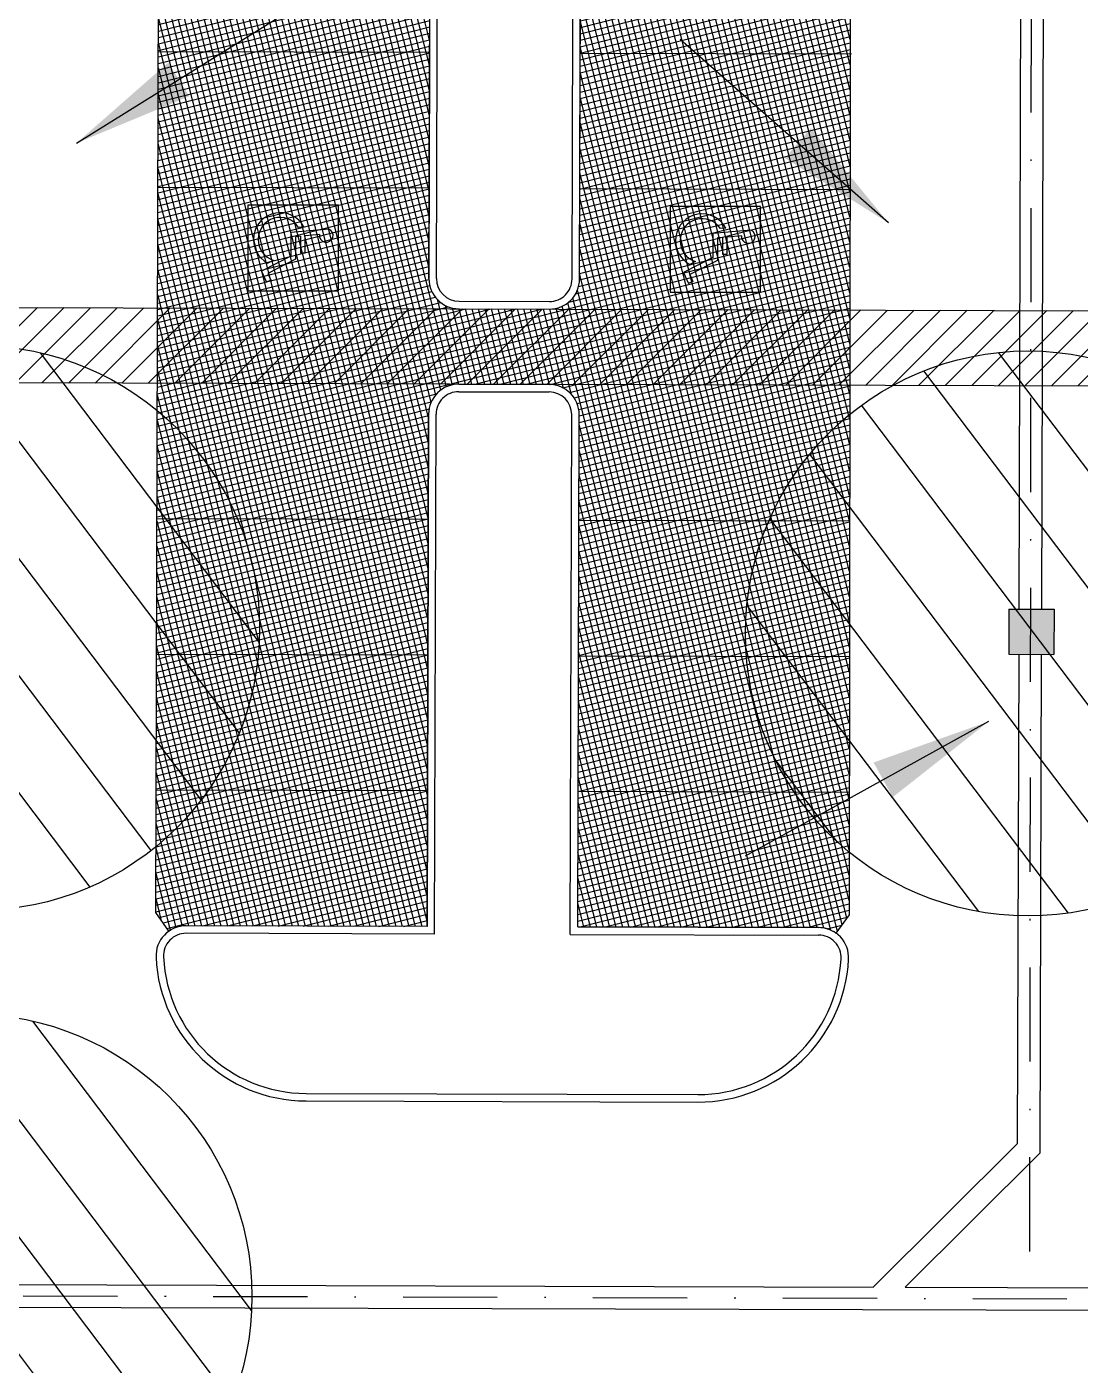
# Model space of a CAD drawing. Header units: feet. Extents: x 26064 to 27719, y 16802 to 28989.
# Drawn here: x 27184.8 to 27254.8, y 17569.4 to 17658.3 of the extents above; entities that cross this region are included whole.
import ezdxf

# ---------------------------------------------------------------- set-up
doc = ezdxf.new("R2010")
doc.units = ezdxf.units.FT
doc.header["$LTSCALE"] = 50
doc.header["$MEASUREMENT"] = 0
doc.linetypes.add('CENTERPL', pattern=[0.25, 0.125, -0.0625, 0, -0.0625])
doc.linetypes.add('HIDDEN', pattern=[0.375, 0.25, -0.125])
for name, color, linetype in [('CL-ROADS', 9, 'CENTERPL'), ('CONC-5INCH-BOUNDS', 251, 'Continuous'), ('CONC-5INCH-HATCH', 251, 'Continuous'), ('CURB-B', 4, 'Continuous'), ('CURB-F', 32, 'Continuous'), ('INLET PROTECTION', 1, 'HIDDEN'), ('INLET-HATCH', 9, 'Continuous'), ('PAINT-MARKINGS', 32, 'Continuous'), ('PARKSTRIPES', 32, 'Continuous'), ('SD-OUTER-PRIVATE', 6, 'Continuous'), ('SD-STRUCTURE', 6, 'Continuous'), ('SD-STRUCTURE-PRIVATE', 6, 'Continuous')]:
    doc.layers.add(name, color=color, linetype=linetype)
doc.styles.add('ls80', font='simplex', dxfattribs={"oblique": 15, "height": 4})
doc.dimstyles.new('dim', dxfattribs={"dimtxt": 0.18, "dimasz": 0.16, "dimexe": 0.0625, "dimexo": 0.0625, "dimgap": 0.03, "dimtad": 3, "dimdec": 4, "dimzin": 0, "dimdsep": 46, "dimtxsty": 'ls80', "dimcen": 0.09, "dimclrd": 256, "dimclre": 256, "dimclrt": 256, "dimaunit": 1, "dimadec": 4, "dimazin": 0, "dimtfac": 1, "dimtdec": 4, "dimtofl": 0, "dimtmove": 2, "dimatfit": 3, "dimfxl": 0, "dimtolj": 1, "dimtzin": 0, "dimlwd": -1, "dimlwe": -1, "dimarcsym": 0})

# ---------------------------------------------------------------- blocks, each defined once
blk = doc.blocks.new('ADA-marking')
for p, q in [((-2.842, 3), (-2.842, -3)), ((2.842, 3), (-2.842, 3)), ((2.842, -3), (2.842, 3)), ((-1.263, 2.368), (-1.043, -0.158)), ((-0.891, 1.737), (-0.809, 0.789)), ((-1.403, 0.699), (-1.373, 0.351)), ((0.316, 0.789), (-0.809, 0.789)), ((-0.781, 0.474), (-0.754, 0.158)), ((-0.781, 0.474), (0.316, 0.474)), ((-0.754, 0.158), (0.739, 0.158)), ((0.316, 0.474), (0.316, 0.789)), ((0.739, 0.158), (1.677, -1.689)), ((-1.043, -0.158), (0.545, -0.158)), ((0.545, -0.158), (1.532, -2.099)), ((0.815, -1.316), (1.002, -1.684)), ((1.532, -2.099), (2.269, -1.771)), ((1.677, -1.689), (2.141, -1.482)), ((2.141, -1.482), (2.269, -1.771)), ((-2.842, -3), (2.842, -3))]:
    blk.add_line(p, q)
for centre, radius, start, end in [((-0.847, 2.188), 0.454, 264.39736, 156.59324), ((-0.574, -0.869), 1.774, 117.88264, 332.63586), ((-0.574, -0.869), 1.458, 123.23953, 342.159)]:
    blk.add_arc(centre, radius, start, end)

msp = doc.modelspace()

# ---------------------------------------------------------------- hatches: boundary and pattern name
at = {"layer": 'CONC-5INCH-HATCH'}
h = msp.add_hatch(dxfattribs=at)
h.set_pattern_fill('ANSI37', scale=3.33, angle=329.2625, style=0)
edge = h.paths.add_edge_path()
edge.add_line((27193.972, 17791.5851), (27193.71694, 17702.44281))
edge.add_line((27193.71694, 17702.44281), (27194.57981, 17701.21584))
edge.add_arc((27195.7303, 17699.57988), 2, 89.844725, 125.1168706, ccw=False)
edge.add_line((27195.73572, 17701.57987), (27211.70832, 17701.53659))
edge.add_line((27211.70832, 17701.53659), (27211.97099, 17791.53599))
edge.add_line((27211.97099, 17791.53599), (27193.972, 17791.5851))
edge = h.paths.add_edge_path()
edge.add_line((27194.27893, 17598.22723), (27193.42227, 17599.45856))
edge.add_line((27193.42227, 17599.45856), (27193.68628, 17691.72901))
edge.add_line((27193.68628, 17691.72901), (27194.55645, 17692.95082))
edge.add_arc((27195.71666, 17694.5799), 2, 234.5418648, 269.844725)
edge.add_line((27195.71124, 17692.57991), (27211.68372, 17692.53662))
edge.add_line((27211.68372, 17692.53662), (27211.53523, 17641.53887))
edge.add_arc((27213.53522, 17641.53304), 2, 179.8331675, 269.8330514)
edge.add_line((27213.52939, 17639.53305), (27219.52537, 17639.51558))
edge.add_arc((27219.5312, 17641.51557), 2, 269.8330514, 359.8331674)
edge.add_line((27221.53119, 17641.50975), (27221.67969, 17692.50953))
edge.add_line((27221.67969, 17692.50953), (27237.70394, 17692.4661))
edge.add_arc((27237.70936, 17694.4661), 2, 269.844725, 301.3099556)
edge.add_line((27238.7487, 17692.75736), (27239.5282, 17691.47581))
edge.add_line((27239.5282, 17691.47581), (27239.41293, 17599.31779))
edge.add_line((27239.41293, 17599.31779), (27238.54311, 17598.09574))
edge.add_arc((27237.38334, 17596.46635), 2, 54.5575185, 89.844725)
edge.add_line((27237.38876, 17598.46634), (27221.40598, 17598.50965))
edge.add_line((27221.40598, 17598.50965), (27221.50498, 17632.50952))
edge.add_arc((27219.50499, 17632.51535), 2, 359.8331674, 449.8327524)
edge.add_line((27219.51083, 17634.51534), (27213.51485, 17634.53284))
edge.add_arc((27213.50901, 17632.53285), 2, 89.8327524, 179.8331675)
edge.add_line((27211.50902, 17632.53867), (27211.41002, 17598.53883))
edge.add_line((27211.41002, 17598.53883), (27195.427, 17598.58548))
edge.add_arc((27195.42116, 17596.58549), 2, 89.8327778, 124.8278374)
edge = h.paths.add_edge_path()
edge.add_line((27237.72842, 17701.46607), (27221.70577, 17701.50949))
edge.add_line((27221.70577, 17701.50949), (27221.96739, 17791.5089))
edge.add_line((27221.96739, 17791.5089), (27237.78705, 17791.46603))
edge.add_arc((27237.79247, 17793.46602), 2, 269.844725, 302.0939974)
edge.add_line((27238.85509, 17791.77166), (27239.65205, 17790.5009))
edge.add_line((27239.65205, 17790.5009), (27239.54193, 17702.45224))
edge.add_line((27239.54193, 17702.45224), (27238.76419, 17701.17368))
edge.add_arc((27237.723, 17699.46608), 2, 58.6278677, 89.844725)
at = {"layer": 'INLET PROTECTION', "linetype": 'Continuous'}
h = msp.add_hatch(dxfattribs=at)
h.set_pattern_fill('ANSI31', scale=37.499998, angle=262.0889784, style=0)
h.set_pattern_definition([(307.088978, (51292.531, -5646.382), (3.7392183, 2.82681806), [])])
edge = h.paths.add_edge_path()
edge.add_arc((27181.54263, 17618.34414), 18.75, 0, 360)
h = msp.add_hatch(dxfattribs=at)
h.set_pattern_fill('ANSI31', scale=37.499998, angle=262.0889784, style=0)
h.set_pattern_definition([(307.088978, (51362.2775, -5646.739), (3.7392183, 2.82681806), [])])
edge = h.paths.add_edge_path()
edge.add_arc((27251.28922, 17617.98738), 18.75, 0, 360)
h = msp.add_hatch(dxfattribs=at)
h.set_pattern_fill('ANSI31', scale=37.499998, angle=262.0889784, style=0)
h.set_pattern_definition([(307.088978, (51292.028, -5690.7387), (3.7392183, 2.82681806), [])])
edge = h.paths.add_edge_path()
edge.add_arc((27181.03979, 17573.98744), 18.75, 0, 360)
at = {"layer": 'PAINT-MARKINGS'}
h = msp.add_hatch(dxfattribs=at)
h.set_pattern_fill('ANSI31', scale=10, style=0)
h.paths.add_polyline_path([(27263.49302, 17634.38695), (27169.53087, 17634.66123), (27169.54544, 17639.66121), (27263.50762, 17639.38742)])

# ---------------------------------------------------------------- linework, layer by layer
at = {"layer": 'CL-ROADS', "color": 7}
for p, q in [((27251.84983, 17948.61971), (27251.38107, 17573.83401)), ((26794.01811, 17575.16167), (27535.8898, 17573.00813))]:
    msp.add_line(p, q, dxfattribs=at)
at = {"layer": 'CONC-5INCH-BOUNDS', "color": 7, "flags": 128}
msp.add_lwpolyline([(27194.27893, 17598.22723), (27193.42227, 17599.45856), (27193.68628, 17691.72901), (27194.55645, 17692.95082, 0.15526778), (27195.71124, 17692.57991), (27211.68372, 17692.53662), (27211.53523, 17641.53887, 0.41421297), (27213.52939, 17639.53305), (27219.52537, 17639.51558, 0.41421416), (27221.53119, 17641.50975), (27221.67969, 17692.50953), (27237.70394, 17692.4661, 0.13816215), (27238.7487, 17692.75736), (27239.5282, 17691.47581), (27239.41293, 17599.31779), (27238.54311, 17598.09574, 0.15519783), (27237.38876, 17598.46634), (27221.40598, 17598.50965), (27221.50498, 17632.50952, 0.41421144), (27219.51083, 17634.51534), (27213.51485, 17634.53284, 0.41421568), (27211.50902, 17632.53867), (27211.41002, 17598.53883), (27195.427, 17598.58548, 0.15389265)], format="xyb", close=True, dxfattribs=at)
at = {"layer": 'CURB-B', "color": 7, "flags": 128}
for points in [[(27212.03523, 17641.53741), (27212.18518, 17693.03526)], [(27221.03119, 17641.5112), (27221.18115, 17693.01088)], [(27213.53085, 17640.03305), (27219.52682, 17640.01558)], [(27213.51339, 17634.03284), (27219.50937, 17634.01534)], [(27211.90856, 17598.03737), (27212.00902, 17632.53722)], [(27220.90453, 17598.01101), (27221.00498, 17632.51098)], [(27211.90856, 17598.03737), (27195.42551, 17598.08548)], [(27220.90453, 17598.01101), (27237.3874, 17597.96634)], [(27203.38085, 17587.46013), (27229.37034, 17587.38427)]]:
    msp.add_lwpolyline(points, dxfattribs=at)
for points in [[(27212.03523, 17641.53741, 0.41421297), (27213.53085, 17640.03305)], [(27219.52682, 17640.01558, 0.41421416), (27221.03119, 17641.5112)], [(27213.51339, 17634.03284, 0.41421568), (27212.00902, 17632.53722)], [(27221.00498, 17632.51098, 0.41421144), (27219.50937, 17634.01534)], [(27195.42551, 17598.08548, 0.42870581), (27193.92274, 17596.51605)], [(27238.88133, 17596.3887, 0.42866148), (27237.3874, 17597.96634)], [(27193.92274, 17596.51605, 0.39988327), (27203.38085, 17587.46013)], [(27229.37034, 17587.38427, 0.39997222), (27238.88133, 17596.3887)]]:
    msp.add_lwpolyline(points, format="xyb", dxfattribs=at)
at = {"layer": 'CURB-F', "color": 7}
for p, q in [((27211.53523, 17641.53887), (27211.68372, 17692.53662)), ((27221.53119, 17641.50975), (27221.67969, 17692.50953)), ((27213.52939, 17639.53305), (27219.52537, 17639.51558)), ((27213.51485, 17634.53284), (27219.51083, 17634.51534)), ((27211.41002, 17598.53883), (27211.50902, 17632.53867)), ((27221.40598, 17598.50965), (27221.50498, 17632.50952)), ((27211.41002, 17598.53883), (27195.427, 17598.58548)), ((27221.40598, 17598.50965), (27237.38876, 17598.46634)), ((27203.37939, 17586.96013), (27229.36888, 17586.88428))]:
    msp.add_line(p, q, dxfattribs=at)
for centre, radius, start, end in [((27213.53522, 17641.53304), 2, 179.8331675, 269.8330514), ((27219.5312, 17641.51557), 2, 269.8330514, 359.8331674), ((27213.50901, 17632.53285), 2, 89.8327524, 179.8331675), ((27219.50499, 17632.51535), 2, 359.8331674, 89.8327524), ((27195.42116, 17596.58549), 2, 89.8327778, 182.6564968), ((27237.38334, 17596.46635), 2, 357.0329274, 89.844725), ((27203.40857, 17596.95609), 9.996, 182.6564968, 269.8327778), ((27229.39806, 17596.88023), 9.996, 269.8327778, 357.0329274)]:
    msp.add_arc(centre, radius, start, end, dxfattribs=at)
at = {"layer": 'INLET PROTECTION', "color": 7, "linetype": 'Continuous'}
for centre in [(27181.54263, 17618.34414), (27251.28922, 17617.98738), (27181.03979, 17573.98744)]:
    msp.add_circle(centre, 18.75, dxfattribs=at)
at = {"layer": 'INLET-HATCH', "color": 7}
msp.add_solid([(27250.01159, 17619.60271), (27253.01158, 17619.59395), (27250.00284, 17616.60272), (27253.00282, 17616.59396)], dxfattribs=at)
at = {"layer": 'PAINT-MARKINGS', "color": 7, "flags": 128}
msp.add_lwpolyline([(27263.49302, 17634.38695), (27263.49302, 17634.38695), (27169.53087, 17634.66123), (27169.54544, 17639.66121), (27263.50762, 17639.38742)], close=True, dxfattribs=at)
at = {"layer": 'PARKSTRIPES', "color": 7}
for p, q in [((27211.58489, 17656.53675), (27193.58308, 17656.58554)), ((27221.57519, 17656.50968), (27239.57512, 17656.4609)), ((27211.5605, 17647.53679), (27193.55869, 17647.58557)), ((27221.54892, 17647.50972), (27239.54885, 17647.46094)), ((27211.49046, 17625.53871), (27193.48864, 17625.5875)), ((27221.48454, 17625.50954), (27239.48447, 17625.46076)), ((27211.46607, 17616.53874), (27193.46425, 17616.58753)), ((27221.45827, 17616.50958), (27239.4582, 17616.4608)), ((27211.44167, 17607.53878), (27193.43986, 17607.58756)), ((27221.432, 17607.50961), (27239.43194, 17607.46083))]:
    msp.add_line(p, q, dxfattribs=at)
at = {"layer": 'SD-OUTER-PRIVATE', "color": 7}
for p, q in [((27250.69982, 17619.6007), (27251.0243, 17730.77775)), ((27252.19981, 17619.59632), (27252.52429, 17730.77338)), ((27250.59633, 17584.14337), (27250.69106, 17616.60071)), ((27252.09451, 17583.51768), (27252.19105, 17616.59633)), ((27241.00781, 17574.61066), (27250.59633, 17584.14337)), ((27243.12912, 17574.60446), (27252.09451, 17583.51768)), ((27182.85914, 17574.78037), (27241.00781, 17574.61066)), ((27243.12912, 17574.60446), (27290.74468, 17574.46549)), ((27182.85476, 17573.28037), (27290.7403, 17572.9655))]:
    msp.add_line(p, q, dxfattribs=at)
at = {"layer": 'SD-STRUCTURE-PRIVATE', "color": 7}
for p, q in [((27250.01159, 17619.60271), (27250.00284, 17616.60272)), ((27250.01159, 17619.60271), (27253.01158, 17619.59395)), ((27253.01158, 17619.59395), (27253.00282, 17616.59396)), ((27250.00284, 17616.60272), (27253.00282, 17616.59396))]:
    msp.add_line(p, q, dxfattribs=at)

# ---------------------------------------------------------------- block references
at = {"layer": 'PAINT-MARKINGS', "color": 7, "rotation": 270}
for p in [(27202.5274, 17643.56411), (27230.53161, 17643.48353)]:
    msp.add_blockref('ADA-marking', p, dxfattribs=at)

# ---------------------------------------------------------------- leaders
at = {"layer": 'SD-STRUCTURE', "color": 7}
for points in [[(27188.14077, 17650.5247), (27204.07219, 17660.45705)], [(27242.01847, 17645.24177), (27228.21024, 17657.40916)], [(27248.67367, 17612.14334), (27232.51443, 17603.20767)]]:
    msp.add_leader(points, dimstyle='dim', override={"dimscale": 50, "dimgap": 0.03, "dimtad": 0, "dimpost": "'"}, dxfattribs=at)

doc.saveas('drawing.dxf')
